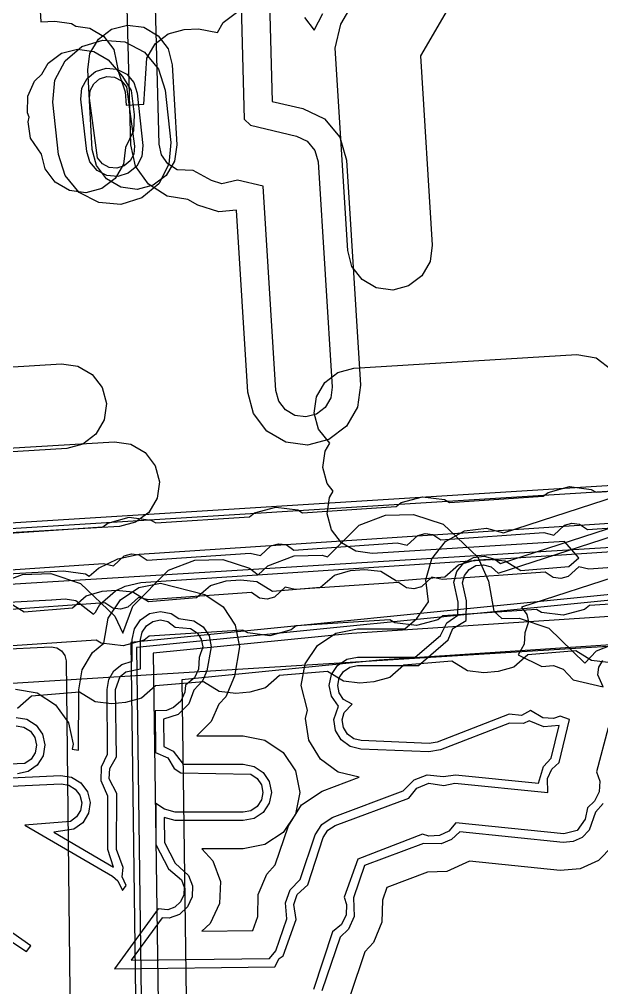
# Model space of a CAD drawing. Header units: metres. Extents: x -3943 to -3664, y 4962 to 6622.
# Drawn here: x -3776.07 to -3755.45, y 5378.85 to 5413.15 of the extents above; entities that cross this region are included whole.
import ezdxf

# ---------------------------------------------------------------- set-up
doc = ezdxf.new("R2010")
doc.units = ezdxf.units.M
doc.layers.add('AI_GREENING_EXCLUSIONS', color=1, linetype='Continuous')
doc.layers.add('AI_GREENING_LAWN', color=82, linetype='Continuous')

msp = doc.modelspace()

# ---------------------------------------------------------------- linework, layer by layer
at = {"layer": 'AI_GREENING_EXCLUSIONS'}
for points in [[(-3759.58, 5416.659), (-3759.543, 5416.075), (-3759.733, 5415.521), (-3761.865, 5411.855), (-3761.448, 5405.151), (-3761.526, 5404.571), (-3761.821, 5404.065), (-3762.286, 5403.71), (-3762.852, 5403.56), (-3763.432, 5403.639), (-3763.938, 5403.933), (-3764.293, 5404.398), (-3764.442, 5404.964), (-3764.888, 5412.122), (-3764.687, 5412.97), (-3762.326, 5417.029), (-3761.939, 5417.468), (-3761.413, 5417.725), (-3760.829, 5417.762), (-3760.276, 5417.572), (-3759.837, 5417.185), (-3759.58, 5416.659)], [(-3770.657, 5411.535), (-3770.494, 5408.704), (-3770.574, 5408.125), (-3770.871, 5407.62), (-3771.338, 5407.268), (-3771.905, 5407.121), (-3772.484, 5407.202), (-3772.989, 5407.498), (-3773.341, 5407.965), (-3773.489, 5408.532), (-3773.652, 5411.362), (-3773.571, 5411.942), (-3773.274, 5412.446), (-3772.807, 5412.799), (-3772.241, 5412.946), (-3771.661, 5412.865), (-3771.157, 5412.568), (-3770.804, 5412.101), (-3770.657, 5411.535)], [(-3771.14, 5411.386), (-3770.907, 5410.642), (-3770.706, 5408.789), (-3770.775, 5408.012), (-3771.136, 5407.32), (-3771.734, 5406.819), (-3772.479, 5406.585), (-3773.256, 5406.654), (-3773.948, 5407.015), (-3774.449, 5407.614), (-3774.683, 5408.358), (-3774.883, 5410.211), (-3774.814, 5410.988), (-3774.453, 5411.68), (-3773.855, 5412.181), (-3773.11, 5412.415), (-3772.333, 5412.346), (-3771.641, 5411.985), (-3771.14, 5411.386)], [(-3775.533, 5410.955), (-3775.278, 5411.2), (-3775.049, 5411.59), (-3774.582, 5411.943), (-3774.016, 5412.091), (-3773.436, 5412.011), (-3772.931, 5411.715), (-3772.415, 5411.126), (-3772.113, 5410.624), (-3772.01, 5409.777), (-3772.024, 5409.192), (-3772.308, 5408.611), (-3772.387, 5408.012), (-3772.683, 5407.507), (-3773.149, 5407.154), (-3773.716, 5407.006), (-3774.295, 5407.086), (-3774.8, 5407.382), (-3775.154, 5407.849), (-3775.291, 5408.373), (-3775.677, 5408.938), (-3775.764, 5409.516), (-3775.723, 5409.679), (-3775.783, 5409.835), (-3775.77, 5410.42), (-3775.533, 5410.955)], [(-3771.7, 5408.681), (-3771.734, 5408.293), (-3771.915, 5407.947), (-3772.214, 5407.696), (-3772.586, 5407.579), (-3772.975, 5407.614), (-3773.321, 5407.794), (-3773.571, 5408.094), (-3773.688, 5408.466), (-3773.889, 5410.319), (-3773.855, 5410.707), (-3773.674, 5411.053), (-3773.375, 5411.304), (-3773.003, 5411.42), (-3772.614, 5411.386), (-3772.268, 5411.205), (-3772.018, 5410.906), (-3771.901, 5410.534), (-3771.7, 5408.681)], [(-3772.022, 5408.377), (-3772.149, 5408.135), (-3772.358, 5407.96), (-3772.619, 5407.878), (-3772.891, 5407.902), (-3773.133, 5408.028), (-3773.308, 5408.238), (-3773.591, 5410.351), (-3773.567, 5410.623), (-3773.44, 5410.865), (-3773.231, 5411.04), (-3772.97, 5411.122), (-3772.698, 5411.098), (-3772.456, 5410.972), (-3772.281, 5410.762), (-3771.998, 5408.649), (-3772.022, 5408.377)]]:
    msp.add_lwpolyline(points, close=True, dxfattribs=at)
for points in [[(-3767.31, 5417.261), (-3767.125, 5410.242), (-3766.03, 5409.985), (-3765.266, 5409.622), (-3764.72, 5408.976), (-3764.49, 5408.162), (-3763.993, 5400.186), (-3764.098, 5399.412), (-3764.49, 5398.738), (-3765.111, 5398.265), (-3765.865, 5398.065), (-3766.639, 5398.17), (-3767.313, 5398.562), (-3767.786, 5399.183), (-3767.986, 5399.937), (-3768.387, 5406.386), (-3768.387, 5406.386), (-3769.004, 5406.332), (-3769.748, 5406.566), (-3770.104, 5406.761), (-3770.843, 5406.888), (-3771.503, 5407.304), (-3771.953, 5407.941), (-3772.126, 5408.702), (-3772.348, 5417.1)], [(-3768.31, 5417.234), (-3768.108, 5409.611), (-3767.887, 5409.393), (-3766.258, 5409.012), (-3765.876, 5408.83), (-3765.603, 5408.507), (-3765.488, 5408.1), (-3764.991, 5400.124), (-3765.044, 5399.737), (-3765.24, 5399.4), (-3765.55, 5399.163), (-3765.927, 5399.063), (-3766.314, 5399.116), (-3766.651, 5399.312), (-3766.888, 5399.622), (-3766.988, 5399.999), (-3766.988, 5399.999), (-3767.438, 5407.234), (-3768.343, 5407.446), (-3768.896, 5407.326), (-3769.268, 5407.443), (-3769.915, 5407.797), (-3770.485, 5407.821), (-3770.815, 5408.03), (-3771.04, 5408.348), (-3771.126, 5408.729), (-3771.348, 5417.126)], [(-3775.543, 5416.887), (-3775.307, 5413.061), (-3774.81, 5413.087), (-3774.23, 5413.002), (-3774.073, 5412.909), (-3773.579, 5412.837), (-3773.079, 5412.542), (-3772.728, 5412.079), (-3772.565, 5411.273), (-3772.321, 5410.584), (-3772.29, 5410.102), (-3771.667, 5410.142), (-3771.556, 5411.77), (-3771.262, 5412.277), (-3770.797, 5412.632), (-3770.231, 5412.782), (-3769.732, 5412.814), (-3769.055, 5412.68), (-3768.85, 5413.031), (-3768.385, 5413.387)], [(-3765.974, 5413.213), (-3765.628, 5412.76), (-3765.322, 5413.348)], [(-3780.331, 5400.589), (-3774.579, 5400.945), (-3773.999, 5400.867), (-3773.493, 5400.572), (-3773.139, 5400.107), (-3772.989, 5399.541), (-3773.068, 5398.961), (-3773.362, 5398.455), (-3773.828, 5398.1), (-3774.394, 5397.951), (-3788.669, 5397.068)], [(-3776.454, 5392.498), (-3775.897, 5392.158), (-3774.194, 5392.3), (-3773.701, 5392.728), (-3773.139, 5392.889), (-3772.64, 5392.931), (-3772.059, 5392.865), (-3771.501, 5392.524), (-3769.799, 5392.666), (-3769.306, 5393.094), (-3768.743, 5393.256), (-3768.245, 5393.297), (-3767.663, 5393.231), (-3767.106, 5392.891), (-3765.404, 5393.032), (-3764.91, 5393.461), (-3764.348, 5393.622), (-3763.849, 5393.664), (-3763.268, 5393.598), (-3762.711, 5393.257), (-3761.008, 5393.399), (-3760.515, 5393.827), (-3759.952, 5393.989), (-3759.454, 5394.03), (-3758.873, 5393.964), (-3758.315, 5393.623), (-3756.613, 5393.765), (-3756.265, 5394.078), (-3756.769, 5394.651), (-3763.58, 5394.23), (-3764.16, 5394.308), (-3764.666, 5394.603), (-3765.02, 5395.068), (-3765.17, 5395.634), (-3765.091, 5396.214), (-3764.965, 5396.432), (-3765.176, 5396.709), (-3765.325, 5397.275), (-3765.247, 5397.855), (-3765.081, 5398.139), (-3765.482, 5398.631), (-3765.632, 5399.197), (-3765.553, 5399.777), (-3765.259, 5400.283), (-3764.793, 5400.638), (-3764.227, 5400.787), (-3756.335, 5401.276), (-3755.646, 5401.155), (-3755.087, 5400.735)], [(-3780.251, 5397.735), (-3772.699, 5398.179), (-3772.119, 5398.099), (-3771.614, 5397.803), (-3771.261, 5397.336), (-3771.113, 5396.77), (-3771.193, 5396.19), (-3771.489, 5395.685), (-3771.956, 5395.332), (-3772.523, 5395.185), (-3779.054, 5394.801)], [(-3776.214, 5389.422), (-3775.446, 5389.289), (-3774.786, 5388.872), (-3774.336, 5388.234), (-3774.165, 5387.472), (-3774.196, 5387.295), (-3773.977, 5387.262), (-3773.968, 5389.402), (-3773.844, 5390.109), (-3773.478, 5390.726), (-3773.076, 5391.047), (-3772.924, 5391.94), (-3772.491, 5392.589), (-3771.842, 5393.023), (-3771.076, 5393.175), (-3769.509, 5392.77), (-3768.86, 5392.336), (-3768.427, 5391.687), (-3768.274, 5390.922), (-3768.456, 5389.877), (-3768.758, 5389.154), (-3769.007, 5388.887), (-3769.28, 5388.274), (-3769.79, 5387.764), (-3768.144, 5387.764), (-3767.378, 5387.612), (-3766.729, 5387.178), (-3766.296, 5386.53), (-3766.144, 5385.764), (-3766.296, 5384.999), (-3766.729, 5384.35), (-3767.378, 5383.916), (-3768.144, 5383.764), (-3769.614, 5383.764), (-3769.225, 5383.345), (-3768.954, 5382.613), (-3768.984, 5381.834), (-3769.31, 5381.124), (-3769.606, 5380.85), (-3767.8, 5380.873), (-3767.631, 5381.37), (-3767.611, 5382.152), (-3767.309, 5382.874), (-3767.009, 5383.2), (-3766.54, 5384.582), (-3766.084, 5385.329), (-3765.353, 5385.81), (-3764.037, 5386.307), (-3764.78, 5386.487), (-3765.41, 5386.947), (-3765.817, 5387.614), (-3765.937, 5388.385), (-3765.867, 5388.672), (-3766.098, 5389.555), (-3765.946, 5390.321), (-3765.512, 5390.969), (-3764.863, 5391.403), (-3764.098, 5391.555), (-3762.426, 5391.555), (-3761.991, 5391.93), (-3761.588, 5392.514), (-3761.679, 5393.29), (-3761.467, 5394.041), (-3760.984, 5394.653), (-3760.303, 5395.034), (-3759.528, 5395.126), (-3758.925, 5394.955), (-3752.634, 5396.996)], [(-3781.319, 5395.005), (-3752.797, 5396.791)], [(-3781.306, 5394.806), (-3752.785, 5396.592)], [(-3776.434, 5394.949), (-3773.118, 5395.167), (-3772.94, 5395.305), (-3772.187, 5395.51), (-3771.413, 5395.411), (-3771.237, 5395.311), (-3767.921, 5395.529), (-3767.743, 5395.667), (-3766.99, 5395.872), (-3766.216, 5395.773), (-3766.04, 5395.673), (-3762.724, 5395.891), (-3762.546, 5396.029), (-3761.793, 5396.234), (-3761.019, 5396.136), (-3760.842, 5396.035), (-3757.527, 5396.253), (-3757.348, 5396.391), (-3756.595, 5396.596), (-3755.821, 5396.498), (-3755.645, 5396.397), (-3752.329, 5396.615)], [(-3776.865, 5386.261), (-3774.609, 5386.365), (-3774.223, 5386.307), (-3773.889, 5386.105), (-3773.657, 5385.791), (-3773.564, 5385.412), (-3773.622, 5385.027), (-3773.824, 5384.692), (-3774.138, 5384.461), (-3774.851, 5384.352), (-3772.735, 5383.122), (-3772.933, 5383.741), (-3772.943, 5385.63), (-3773.18, 5386.18), (-3773.16, 5386.673), (-3772.953, 5387.116), (-3772.968, 5389.408), (-3772.906, 5389.761), (-3772.723, 5390.07), (-3772.443, 5390.294), (-3772.076, 5390.409), (-3772.076, 5391.175), (-3772, 5391.558), (-3771.784, 5391.882), (-3771.459, 5392.099), (-3771.076, 5392.175), (-3770.694, 5392.099), (-3770.429, 5391.922), (-3769.892, 5391.846), (-3769.567, 5391.629), (-3769.351, 5391.305), (-3769.274, 5390.922), (-3769.436, 5390.075), (-3769.587, 5389.713), (-3769.899, 5389.384), (-3770.066, 5388.897), (-3770.443, 5388.52), (-3770.962, 5388.354), (-3770.956, 5387.395), (-3770.623, 5387.22), (-3770.268, 5386.764), (-3768.144, 5386.764), (-3767.761, 5386.688), (-3767.437, 5386.471), (-3767.22, 5386.147), (-3767.144, 5385.764), (-3767.22, 5385.381), (-3767.437, 5385.057), (-3767.761, 5384.84), (-3768.144, 5384.764), (-3770.559, 5384.764), (-3770.94, 5384.875), (-3770.935, 5383.994), (-3770.555, 5383.262), (-3770.077, 5382.821), (-3769.942, 5382.456), (-3769.957, 5382.066), (-3770.119, 5381.711), (-3770.406, 5381.446), (-3770.771, 5381.31), (-3771.02, 5381.32), (-3772.109, 5379.817), (-3767.219, 5379.88), (-3766.987, 5380.155), (-3766.599, 5381.287), (-3766.651, 5381.857), (-3766.48, 5382.315), (-3766.127, 5382.685), (-3765.593, 5384.26), (-3765.365, 5384.634), (-3765, 5384.874), (-3762.48, 5385.826), (-3762.086, 5386.214), (-3761.628, 5386.385), (-3761.057, 5386.332), (-3760.625, 5386.392), (-3757.686, 5386.094), (-3757.515, 5386.68), (-3757.243, 5386.979), (-3756.956, 5388.132), (-3757.498, 5388.091), (-3758.014, 5388.3), (-3758.218, 5388.201), (-3758.716, 5388.216), (-3761.164, 5387.268), (-3761.567, 5387.202), (-3763.98, 5387.302), (-3764.359, 5387.394), (-3764.674, 5387.624), (-3764.878, 5387.958), (-3764.938, 5388.343), (-3764.771, 5388.825), (-3765.022, 5389.172), (-3765.098, 5389.555), (-3765.022, 5389.938), (-3764.805, 5390.262), (-3764.481, 5390.479), (-3764.098, 5390.555), (-3762.054, 5390.555), (-3761.158, 5391.328), (-3760.937, 5391.775), (-3760.546, 5392.04), (-3760.532, 5392.502), (-3760.682, 5393.211), (-3760.576, 5393.586), (-3760.335, 5393.893), (-3759.994, 5394.083), (-3759.607, 5394.129), (-3759.231, 5394.023), (-3759.036, 5393.868), (-3751.923, 5396.176)], [(-3776.898, 5385.959), (-3774.595, 5386.066), (-3774.325, 5386.025), (-3774.091, 5385.883), (-3773.929, 5385.664), (-3773.863, 5385.398), (-3773.904, 5385.128), (-3774.045, 5384.895), (-3774.265, 5384.733), (-3775.883, 5384.605), (-3772.771, 5382.796), (-3772.582, 5382.634), (-3772.417, 5382.29), (-3772.288, 5382.467), (-3772.43, 5382.774), (-3772.391, 5383.11), (-3772.633, 5383.743), (-3772.625, 5385.728), (-3772.886, 5386.24), (-3772.866, 5386.614), (-3772.633, 5387.02), (-3772.668, 5389.41), (-3772.497, 5389.873), (-3772.301, 5390.03), (-3771.776, 5390.146), (-3771.776, 5391.175), (-3771.723, 5391.443), (-3771.571, 5391.67), (-3771.344, 5391.822), (-3771.076, 5391.875), (-3770.809, 5391.822), (-3770.549, 5391.622), (-3770.007, 5391.569), (-3769.779, 5391.417), (-3769.628, 5391.19), (-3769.574, 5390.922), (-3769.703, 5390.541), (-3769.73, 5390.134), (-3769.875, 5389.824), (-3770.193, 5389.566), (-3770.209, 5389.318), (-3770.358, 5389.001), (-3770.61, 5388.769), (-3770.863, 5388.663), (-3771.264, 5388.657), (-3771.254, 5387.174), (-3770.812, 5386.987), (-3770.587, 5386.611), (-3770.355, 5386.464), (-3767.876, 5386.411), (-3767.649, 5386.259), (-3767.497, 5386.032), (-3767.444, 5385.764), (-3767.497, 5385.496), (-3767.649, 5385.269), (-3767.876, 5385.117), (-3768.144, 5385.064), (-3770.559, 5385.064), (-3770.935, 5385.174), (-3771.243, 5385.37), (-3771.234, 5383.92), (-3770.789, 5383.061), (-3770.333, 5382.664), (-3770.238, 5382.408), (-3770.248, 5382.135), (-3770.362, 5381.887), (-3770.563, 5381.701), (-3770.819, 5381.607), (-3771.155, 5381.646), (-3772.702, 5379.51), (-3767.03, 5379.583), (-3766.868, 5379.88), (-3766.732, 5379.973), (-3766.271, 5381.266), (-3766.357, 5381.798), (-3766.231, 5382.148), (-3765.856, 5382.492), (-3765.309, 5384.164), (-3765.15, 5384.425), (-3764.894, 5384.594), (-3762.275, 5385.561), (-3761.998, 5385.912), (-3761.569, 5386.091), (-3761.042, 5386.007), (-3760.655, 5386.094), (-3757.36, 5385.759), (-3757.372, 5386.26), (-3757.213, 5386.592), (-3756.956, 5386.827), (-3756.592, 5388.346), (-3756.924, 5388.463), (-3757.162, 5388.385), (-3757.536, 5388.405), (-3757.972, 5388.668), (-3758.294, 5388.491), (-3758.73, 5388.532), (-3761.272, 5387.548), (-3761.554, 5387.501), (-3763.968, 5387.602), (-3764.233, 5387.666), (-3764.454, 5387.827), (-3764.596, 5388.061), (-3764.638, 5388.331), (-3764.573, 5388.596), (-3764.287, 5388.893), (-3764.593, 5389.06), (-3764.745, 5389.287), (-3764.798, 5389.555), (-3764.745, 5389.823), (-3764.593, 5390.05), (-3764.366, 5390.202), (-3764.098, 5390.255), (-3761.943, 5390.255), (-3760.886, 5391.167), (-3760.716, 5391.571), (-3760.246, 5391.848), (-3760.232, 5392.548), (-3760.383, 5393.187), (-3760.309, 5393.45), (-3760.14, 5393.664), (-3759.902, 5393.798), (-3759.63, 5393.83), (-3759.367, 5393.755), (-3759.119, 5393.526), (-3751.71, 5395.929)], [(-3776.887, 5393.137), (-3775.956, 5393.487), (-3774.962, 5393.514), (-3773.912, 5393.162), (-3772.688, 5392.003), (-3772.41, 5391.403), (-3772.054, 5392.357), (-3770.794, 5393.636), (-3769.863, 5393.987), (-3768.869, 5394.013), (-3767.92, 5393.713), (-3767.62, 5393.473), (-3767.275, 5393.789), (-3766.344, 5394.139), (-3765.35, 5394.166), (-3765.156, 5394.105), (-3764.038, 5395.236), (-3763.107, 5395.586), (-3762.112, 5395.612), (-3761.062, 5395.26), (-3759.838, 5394.102), (-3759.453, 5393.246), (-3759.268, 5392.185), (-3758.991, 5391.923), (-3758.367, 5391.94), (-3757.318, 5391.588), (-3756.044, 5390.345), (-3755.634, 5390.777), (-3754.605, 5391.184)], [(-3784.876, 5393.045), (-3774.985, 5393.588), (-3774.974, 5393.588), (-3774.508, 5393.615), (-3773.735, 5393.505), (-3773.603, 5393.426), (-3773.264, 5393.711), (-3772.582, 5394.039), (-3771.831, 5394.199), (-3754.806, 5395.324)], [(-3776.742, 5393.624), (-3773.091, 5393.878), (-3772.733, 5393.794), (-3772.36, 5394.141), (-3772.097, 5394.213), (-3771.826, 5394.179), (-3771.545, 5393.986), (-3767.894, 5394.24), (-3767.536, 5394.156), (-3767.163, 5394.504), (-3766.899, 5394.575), (-3766.629, 5394.541), (-3766.347, 5394.348), (-3762.696, 5394.602), (-3762.339, 5394.518), (-3761.966, 5394.866), (-3761.702, 5394.937), (-3761.431, 5394.903), (-3761.15, 5394.71), (-3757.499, 5394.965), (-3757.141, 5394.88), (-3756.769, 5395.228), (-3756.505, 5395.299), (-3756.234, 5395.265), (-3755.953, 5395.072), (-3752.302, 5395.327)], [(-3754.535, 5394.479), (-3779.685, 5392.923)], [(-3750.996, 5394.689), (-3758.288, 5392.324), (-3758.097, 5392.07), (-3758.044, 5391.802), (-3758.173, 5391.421), (-3758.2, 5391.014), (-3758.41, 5390.639), (-3757.57, 5390.224), (-3757.162, 5390.258), (-3756.812, 5390.132), (-3756.465, 5389.75), (-3755.393, 5389.506), (-3755.584, 5389.93), (-3755.548, 5390.201), (-3755.41, 5390.437)], [(-3794.136, 5373.129), (-3794.738, 5391.046), (-3794.674, 5391.431), (-3794.467, 5391.762), (-3794.15, 5391.988), (-3793.778, 5392.174), (-3793.393, 5392.241), (-3788.57, 5392.101), (-3788.252, 5392.121), (-3784.861, 5392.045), (-3774.93, 5392.59), (-3774.924, 5392.589), (-3774.453, 5392.616), (-3774.066, 5392.561), (-3773.446, 5392.081), (-3773.371, 5392.153), (-3773.217, 5392.415), (-3772.668, 5392.908), (-3772.327, 5393.072), (-3771.766, 5393.201), (-3754.723, 5394.327)], [(-3752.255, 5393.927), (-3755.906, 5393.672), (-3756.263, 5393.756), (-3756.636, 5393.409), (-3756.9, 5393.337), (-3757.171, 5393.372), (-3757.452, 5393.564), (-3761.103, 5393.31), (-3761.461, 5393.394), (-3761.833, 5393.047), (-3762.097, 5392.975), (-3762.368, 5393.01), (-3762.649, 5393.202), (-3766.3, 5392.948), (-3766.658, 5393.032), (-3767.031, 5392.685), (-3767.294, 5392.613), (-3767.565, 5392.648), (-3767.846, 5392.84), (-3771.497, 5392.586), (-3771.855, 5392.67), (-3772.228, 5392.323), (-3772.491, 5392.251), (-3772.762, 5392.286), (-3773.043, 5392.478), (-3776.694, 5392.224)], [(-3755.143, 5392.778), (-3772.124, 5391.078), (-3771.913, 5374.95), (-3772.274, 5358.52), (-3749.538, 5351.681)], [(-3752.562, 5392.602), (-3755.878, 5392.383), (-3756.056, 5392.245), (-3756.809, 5392.04), (-3757.583, 5392.139), (-3757.76, 5392.24), (-3761.075, 5392.021), (-3761.254, 5391.883), (-3762.007, 5391.678), (-3762.781, 5391.777), (-3762.957, 5391.878), (-3766.273, 5391.659), (-3766.451, 5391.521), (-3767.204, 5391.316), (-3767.978, 5391.415), (-3768.154, 5391.516), (-3771.47, 5391.297), (-3771.648, 5391.159), (-3772.401, 5390.954), (-3773.175, 5391.053), (-3773.351, 5391.154), (-3776.667, 5390.935)], [(-3755.126, 5392.579), (-3771.922, 5390.897), (-3771.713, 5374.949), (-3772.071, 5358.667), (-3749.525, 5351.886)], [(-3750.512, 5392.301), (-3764.296, 5391.39), (-3771.328, 5390.701), (-3771.113, 5375.008), (-3771.358, 5358.843), (-3759.472, 5355.393), (-3759.125, 5355.213), (-3758.977, 5355.037), (-3758.01, 5354.747), (-3757.775, 5354.821), (-3757.387, 5354.787), (-3750.222, 5352.747)], [(-3751.194, 5391.253), (-3763.331, 5390.451), (-3770.315, 5389.752), (-3770.113, 5375.004), (-3770.346, 5359.591), (-3759.193, 5356.353), (-3758.5, 5355.993), (-3758.444, 5355.926), (-3757.977, 5355.786), (-3757.885, 5355.815), (-3757.108, 5355.748), (-3750.033, 5353.729)], [(-3754.86, 5390.953), (-3777.289, 5389.564)], [(-3755.225, 5390.369), (-3755.806, 5390.435), (-3756.364, 5390.776), (-3758.066, 5390.634), (-3758.559, 5390.206), (-3759.122, 5390.044), (-3759.62, 5390.002), (-3760.202, 5390.069), (-3760.759, 5390.409), (-3762.461, 5390.267), (-3762.955, 5389.839), (-3763.517, 5389.678), (-3764.015, 5389.636), (-3764.597, 5389.702), (-3765.154, 5390.043), (-3766.857, 5389.901), (-3767.35, 5389.473), (-3767.913, 5389.311), (-3768.411, 5389.27), (-3768.992, 5389.336), (-3769.55, 5389.676), (-3771.252, 5389.534), (-3771.745, 5389.106), (-3772.308, 5388.945), (-3772.806, 5388.903), (-3773.388, 5388.969), (-3773.945, 5389.31), (-3775.647, 5389.168), (-3776.141, 5388.74)], [(-3776.189, 5388.422), (-3775.805, 5388.356), (-3775.475, 5388.147), (-3775.25, 5387.828), (-3775.165, 5387.447), (-3775.231, 5387.063), (-3775.44, 5386.733), (-3775.759, 5386.508), (-3776.139, 5386.423)], [(-3776.182, 5388.122), (-3775.913, 5388.076), (-3775.682, 5387.93), (-3775.525, 5387.706), (-3775.465, 5387.44), (-3775.511, 5387.171), (-3775.657, 5386.94), (-3775.88, 5386.783), (-3778.884, 5386.654)], [(-3755.222, 5388.053), (-3755.636, 5386.491), (-3755.52, 5386.162), (-3755.539, 5385.788), (-3755.699, 5385.456), (-3755.956, 5385.221), (-3756.038, 5384.819), (-3756.315, 5384.417), (-3756.787, 5384.294), (-3760.612, 5384.682), (-3760.862, 5384.397), (-3761.194, 5384.238), (-3761.569, 5384.218), (-3761.793, 5384.291), (-3764.09, 5383.401), (-3764.57, 5382.052), (-3764.484, 5381.798), (-3764.504, 5381.423), (-3764.663, 5381.091), (-3764.985, 5380.826), (-3765.659, 5378.78)], [(-3755.396, 5385.368), (-3755.669, 5385.069), (-3755.893, 5384.423), (-3756.143, 5384.171), (-3756.464, 5384.022), (-3756.818, 5383.995), (-3760.476, 5384.367), (-3760.774, 5384.095), (-3761.135, 5383.944), (-3761.766, 5383.961), (-3763.851, 5383.17), (-3764.242, 5382.031), (-3764.21, 5381.364), (-3764.415, 5380.923), (-3764.714, 5380.633), (-3765.358, 5378.733)], [(-3755.07, 5383.855), (-3755.569, 5383.352), (-3756.212, 5383.055), (-3756.919, 5383), (-3760.128, 5383.326), (-3760.937, 5382.964), (-3761.621, 5382.944), (-3763.056, 5382.402), (-3763.21, 5381.948), (-3763.23, 5381.166), (-3763.532, 5380.444), (-3763.832, 5380.118), (-3764.356, 5378.574)], [(-3777.622, 5381.325), (-3775.816, 5380.133), (-3775.669, 5380.335), (-3777.672, 5381.74)]]:
    msp.add_lwpolyline(points, dxfattribs=at)
at = {"layer": 'AI_GREENING_LAWN'}
msp.add_lwpolyline([(-3784.815, 5390.445), (-3774.942, 5390.917), (-3774.745, 5390.887), (-3774.575, 5390.782), (-3774.46, 5390.618), (-3774.418, 5390.423), (-3774.246, 5375.511)], dxfattribs=at)

doc.saveas('drawing.dxf')
